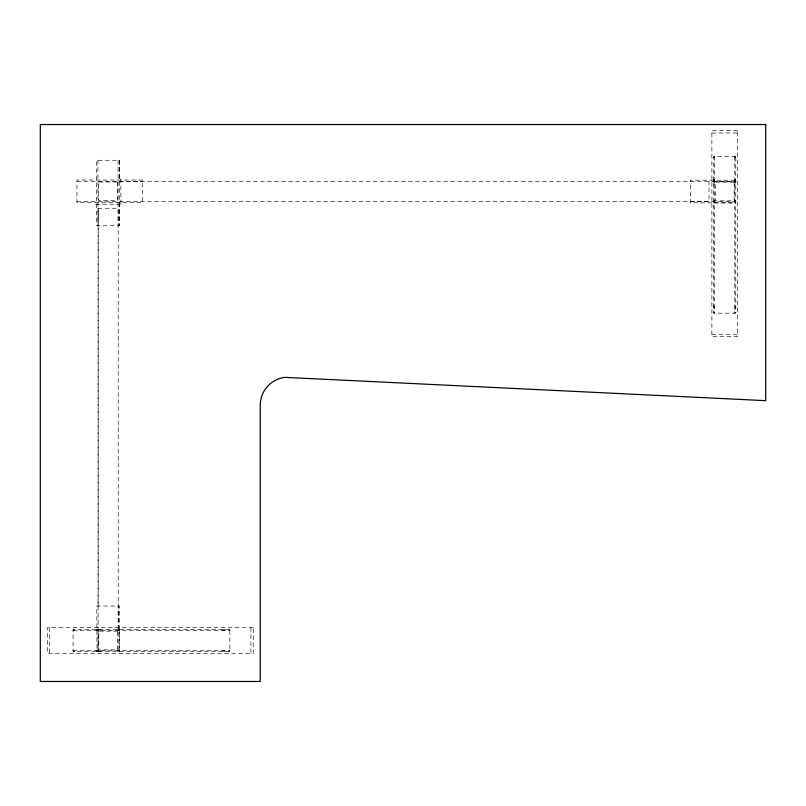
<?xml version="1.0" encoding="UTF-8"?>
<svg xmlns="http://www.w3.org/2000/svg" width="806" height="806" viewBox="0 0 806 806"><rect width="100%" height="100%" fill="white"/><g stroke="black" fill="none" stroke-linecap="round" stroke-linejoin="round"><path stroke-width="0.6" stroke-dasharray="4.03 3.02" d="M98.151 629.466L98.07 651.55L98.151 208.26L118.22 208.26L118.22 650.573M98.151 606.062L98.151 208.26M118.22 629.466L118.22 606.062M713.703 181.4L735.787 181.4L119.348 181.491L119.338 160.273L96.69 160.273L96.69 225.791L119.338 225.791L119.338 201.55M711.879 132.99L737.621 132.99M713.703 156.888L714.68 156.888M734.81 156.888L735.787 156.888M713.703 157.452L714.68 157.452M734.81 157.452L735.787 157.452M713.703 179.567L714.68 179.567M734.81 179.567L735.787 179.567M713.703 180.05L714.68 180.05M734.81 180.05L735.787 180.05M734.81 180.171L690.309 180.171L690.309 202.82L734.81 202.82M713.703 180.322L714.68 180.322M734.81 180.322L735.787 180.322M713.703 180.957L714.68 180.957M734.81 180.957L735.787 180.957M713.703 181.078L714.68 181.078M734.81 181.078L735.787 181.078M76.943 181.29L142.461 181.29M713.703 182.116L714.68 182.116M734.81 182.116L735.787 182.116M713.703 182.468L714.68 182.468M734.81 182.468L735.787 182.468M713.703 184.02L714.68 184.02M734.81 184.02L735.787 184.02M713.703 200.875L714.68 200.875M734.81 200.875L735.787 200.875M76.943 201.409L734.81 201.56M690.309 201.56L709.028 201.55L709.028 181.491M713.703 201.903L714.68 201.903M734.81 201.903L735.787 201.903M713.703 202.659L714.68 202.659M734.81 202.659L735.787 202.659M713.703 202.941L735.787 202.941M95.561 204.22L120.447 204.22M713.703 306.169L714.68 306.169M734.81 306.169L735.787 306.169M713.703 306.965L714.68 306.965M734.81 306.965L735.787 306.965M713.703 307.711L714.68 307.711M734.81 307.711L735.787 307.711M713.703 308.345L714.68 308.345M734.81 308.345L735.787 308.345M713.703 312.486L714.68 312.486M734.81 312.486L735.787 312.486M713.703 312.859L714.68 312.859M734.81 312.859L735.787 312.859M711.879 334.238L737.621 334.238M73.064 630.443L229.841 630.443M73.064 650.573L229.841 650.573M734.81 156.394L734.81 313.171M714.68 156.394L714.68 313.171M250.898 627.642L250.898 653.384M229.76 629.466L229.76 630.443M229.76 650.573L229.76 651.55M229.529 629.466L229.529 630.443M229.529 650.573L229.529 651.55M229.156 629.466L229.156 630.443M229.156 650.573L229.156 651.55M225.015 629.466L225.015 630.443M225.015 650.573L225.015 651.55M224.37 629.466L224.37 630.443M224.37 650.573L224.37 651.55M223.635 629.466L223.635 630.443M223.635 650.573L223.635 651.55M222.829 629.466L222.829 630.443M222.829 650.573L222.829 651.55M120.88 178.761L120.88 203.646M119.6 629.466L119.6 651.55M119.338 160.273L119.338 225.791M119.479 650.573L119.479 606.062L96.841 606.062L96.992 651.55M119.328 629.466L119.328 630.443M119.328 650.573L119.328 651.55M118.573 629.466L118.573 630.443M118.573 650.573L118.573 651.55M118.079 160.273L118.079 225.791M117.545 629.466L117.545 630.443M117.545 650.573L117.545 651.55M100.69 629.466L100.69 630.443M100.69 650.573L100.69 651.55M99.128 629.466L99.128 630.443M99.128 650.573L99.128 651.55M98.775 629.466L98.775 630.443M98.775 650.573L98.775 651.55M97.949 160.273L97.949 225.791M97.748 629.466L97.748 630.443M97.748 650.573L97.748 651.55M97.627 629.466L97.627 630.443M97.627 650.573L97.627 651.55M96.72 629.466L96.72 630.443M96.72 650.573L96.72 651.55M96.236 629.466L96.236 630.443M96.236 650.573L96.236 651.55M74.112 629.466L74.112 630.443M74.112 650.573L74.112 651.55M73.547 629.466L73.547 630.443M73.547 650.573L73.547 651.55M73.185 629.466L73.185 630.443M73.185 650.573L73.185 651.55M49.66 627.642L49.66 653.384M737.621 130.653L711.879 130.653L711.879 336.576L737.621 336.576L737.621 130.653M735.787 156.394L713.703 156.394L713.703 313.171L735.787 313.171L735.787 156.394M142.461 180.03L76.943 180.03L76.943 202.669L142.461 202.669L142.461 180.03M117.374 181.985L98.654 181.985L98.654 200.704L117.374 200.704L117.374 181.985M734.115 182.136L715.385 182.136L715.385 200.855L734.115 200.855L734.115 182.136M253.235 627.642L47.322 627.642L47.322 653.384L253.235 653.384L253.235 627.642M229.841 629.466L73.064 629.466L73.064 651.55L229.841 651.55L229.841 629.466M117.525 631.148L98.795 631.148L98.795 649.868L117.525 649.868L117.525 631.148"/><path stroke-width="1.21" d="M765.7 124.537L40.3 124.537L40.3 681.463L260.257 681.463L260.257 405.196A28.079 28.079 0 0 1 284.77 377.349L765.7 400.663L765.7 124.537"/></g></svg>
